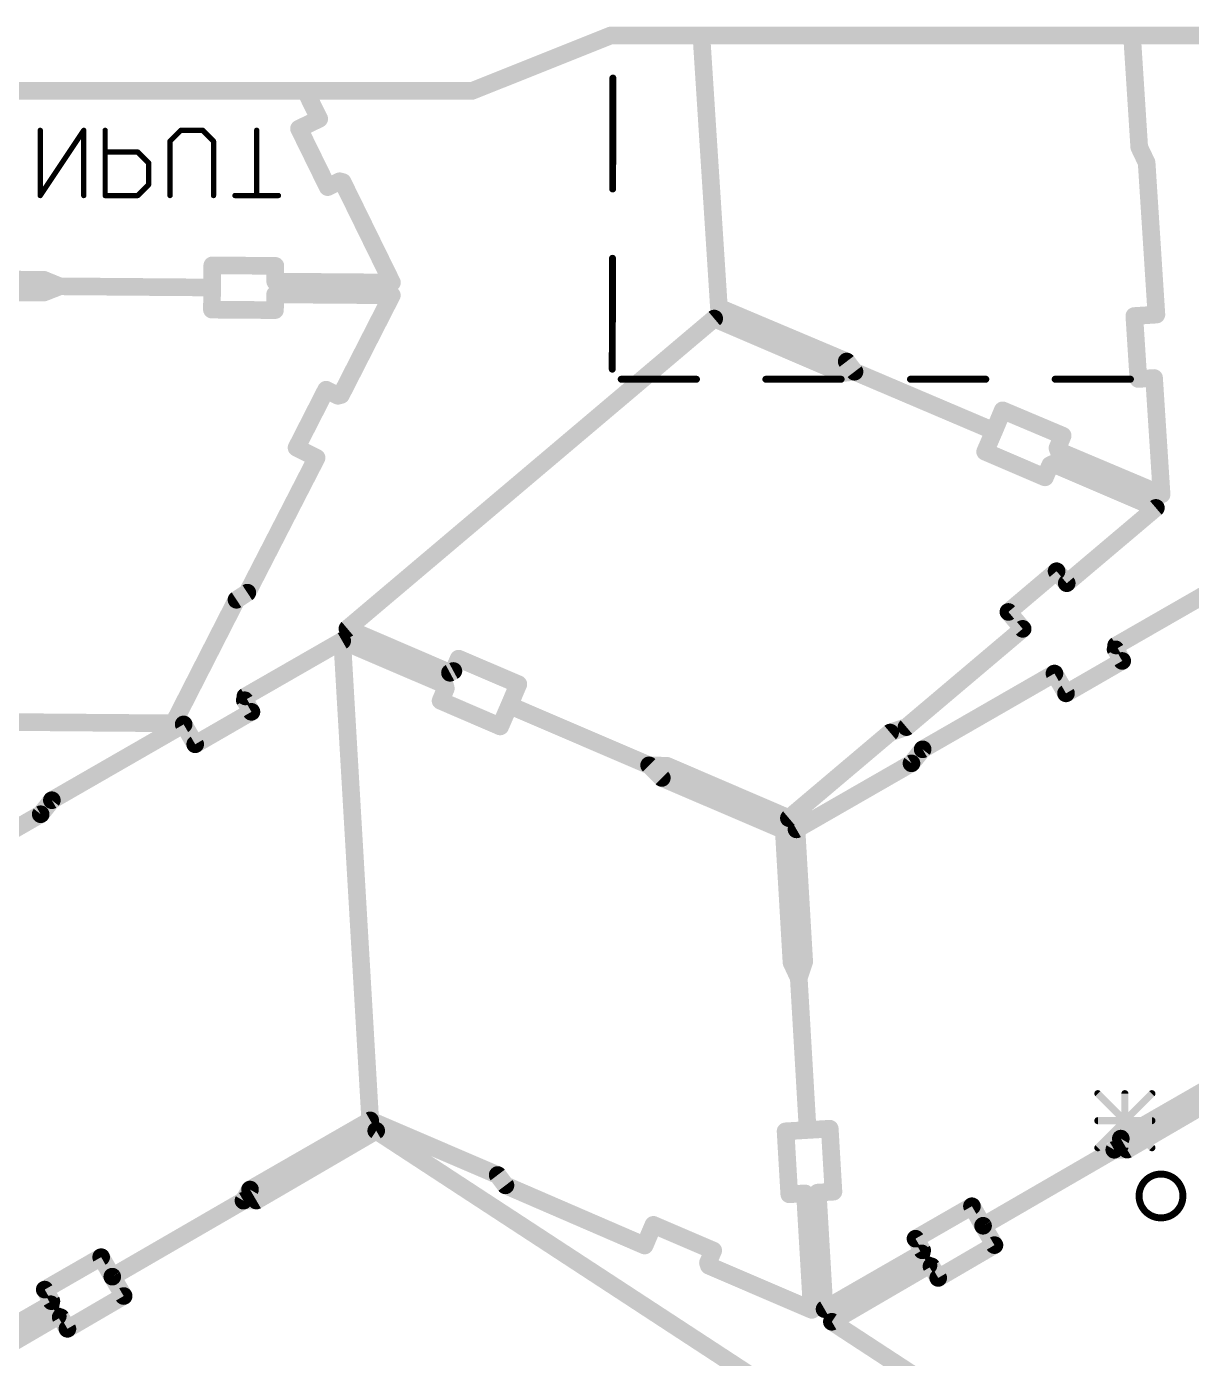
# Model space of a CAD drawing. Extents: x -0.1 to 87.3, y -0.2 to 54.9.
# Drawn here: x 37.15 to 53.95, y 35.63 to 54.83 of the extents above; entities that cross this region are included whole.
import ezdxf

# ---------------------------------------------------------------- set-up
doc = ezdxf.new("R2010")
doc.units = 0
doc.layers.add('115', color=53, linetype='CONTINUOUS')

msp = doc.modelspace()

# ---------------------------------------------------------------- linework, layer by layer
at = {"layer": '115'}
for points, const_width in [([(45.575, 54.7), (43.575, 53.9)], 0.254), ([(46.8817, 54.7), (45.575, 54.7)], 0.254), ([(46.8817, 54.7), (47.1343, 50.7771)], 0.254), ([(53.0902, 54.7), (46.8817, 54.7)], 0.254), ([(61.2881, 54.7), (53.0902, 54.7)], 0.254), ([(53.1939, 53.0888), (53.0902, 54.7)], 0.254), ([(34.0595, 53.9), (41.1734, 53.9)], 0.254), ([(43.575, 53.9), (41.1734, 53.9)], 0.254), ([(41.1734, 53.9), (41.3723, 53.4975)], 0.254), ([(45.6056, 54.0859), (45.6022, 52.4871)], 0.1), ([(41.3723, 53.4975), (41.0808, 53.356)], 0.254), ([(41.0808, 53.356), (41.494, 52.5132)], 0.254), ([(37.3503, 53.3322), (37.3503, 52.3916)], 0.0762), ([(37.3503, 52.3916), (37.9773, 53.3322)], 0.0762), ([(37.9773, 53.3322), (37.9773, 52.3916)], 0.0762), ([(38.2858, 53.3322), (38.2858, 52.3916)], 0.0762), ([(39.2213, 53.1754), (39.3781, 53.3322)], 0.0762), ([(39.2213, 52.3916), (39.2213, 53.1754)], 0.0762), ([(39.3781, 53.3322), (39.6916, 53.3322)], 0.0762), ([(39.6916, 53.3322), (39.8484, 53.1754)], 0.0762), ([(39.8484, 53.1754), (39.8484, 52.3916)], 0.0762), ([(40.4704, 53.3322), (40.4704, 52.3916)], 0.0762), ([(53.3005, 52.8651), (53.1939, 53.0888)], 0.254), ([(38.7561, 53.0186), (38.2858, 53.0186)], 0.0762), ([(38.9129, 52.8619), (38.7561, 53.0186)], 0.0762), ([(38.9129, 52.5483), (38.9129, 52.8619)], 0.0762), ([(53.4415, 50.6751), (53.3005, 52.8651)], 0.254), ([(41.494, 52.5132), (41.6671, 52.5981)], 0.254), ([(41.6671, 52.5981), (41.7102, 52.5863)], 0.254), ([(41.7102, 52.5863), (42.4205, 51.1375)], 0.254), ([(38.2858, 52.3916), (38.7561, 52.3916)], 0.0762), ([(38.7561, 52.3916), (38.9129, 52.5483)], 0.0762), ([(40.1568, 52.3916), (40.7839, 52.3916)], 0.0762), ([(39.8301, 51.3848), (39.8276, 51.0657)], 0.254), ([(40.7396, 51.3777), (39.8301, 51.3848)], 0.254), ([(40.7378, 51.1508), (40.7396, 51.3777)], 0.254), ([(45.6001, 51.4871), (45.5967, 49.8882)], 0.1), ([(37.4038, 51.1766), (35.492, 51.1915)], 0.254), ([(37.6331, 51.0828), (37.4038, 51.1766)], 0.254), ([(42.4205, 51.1375), (40.7378, 51.1508)], 0.254), ([(37.4024, 50.9926), (35.4905, 51.0075)], 0.254), ([(37.6331, 51.0828), (37.4024, 50.9926)], 0.254), ([(39.8276, 51.0657), (37.6331, 51.0828)], 0.254), ([(39.8251, 50.7466), (39.8276, 51.0657)], 0.254), ([(40.7364, 50.9664), (40.7346, 50.7395)], 0.254), ([(42.4191, 50.9535), (40.7364, 50.9664)], 0.254), ([(41.6862, 49.5159), (42.4191, 50.9535)], 0.254), ([(47.1343, 50.7771), (48.9763, 49.9997)], 0.254), ([(40.7346, 50.7395), (39.8251, 50.7466)], 0.254), ([(41.7781, 46.1466), (47.0667, 50.6184)], 0.254), ([(47.0667, 50.6184), (48.9041, 49.8302)], 0.254), ([(53.123, 50.6546), (53.4415, 50.6751)], 0.254), ([(53.1814, 49.7469), (53.123, 50.6546)], 0.254), ([(48.9763, 49.9997), (49.0895, 49.8514)], 0.254), ([(48.9041, 49.8302), (49.0895, 49.8514)], 0.254), ([(49.0895, 49.8514), (51.1008, 48.9956)], 0.254), ([(45.7253, 49.7427), (46.8107, 49.7429)], 0.1), ([(47.8107, 49.7431), (48.8961, 49.7433)], 0.1), ([(49.8961, 49.7435), (50.9816, 49.7438)], 0.1), ([(51.9816, 49.744), (53.067, 49.7442)], 0.1), ([(53.4079, 49.7615), (53.1814, 49.7469)], 0.254), ([(53.5162, 48.0823), (53.4079, 49.7615)], 0.254), ([(41.0449, 48.7561), (41.4712, 49.5923)], 0.254), ([(41.4712, 49.5923), (41.643, 49.5047)], 0.254), ([(41.643, 49.5047), (41.6862, 49.5159)], 0.254), ([(51.1008, 48.9956), (51.2256, 49.2946)], 0.254), ([(51.2256, 49.2946), (52.0903, 48.9297)], 0.254), ([(51.1008, 48.9956), (50.9719, 48.6983)], 0.254), ([(52.0903, 48.9297), (52.0153, 48.752)], 0.254), ([(41.3342, 48.6101), (41.0449, 48.7561)], 0.254), ([(50.9719, 48.6983), (51.8344, 48.3283)], 0.254), ([(52.0153, 48.752), (52.0296, 48.7097)], 0.254), ([(52.0296, 48.7097), (53.5162, 48.0823)], 0.254), ([(40.3357, 46.6657), (41.3342, 48.6101)], 0.254), ([(51.8344, 48.3283), (51.9105, 48.5055)], 0.254), ([(51.9105, 48.5055), (51.9508, 48.5246)], 0.254), ([(51.9508, 48.5246), (53.4337, 47.8884)], 0.254), ([(53.4337, 47.8884), (52.1486, 46.8021)], 0.254), ([(52.0021, 46.9754), (51.3076, 46.3881)], 0.254), ([(52.1486, 46.8021), (52.0021, 46.9754)], 0.254), ([(39.2716, 44.7822), (40.1797, 46.5634)], 0.254), ([(40.1797, 46.5634), (40.3357, 46.6657)], 0.254), ([(52.8609, 45.9041), (54.2568, 46.7057)], 0.254), ([(51.3076, 46.3881), (51.5136, 46.1444)], 0.254), ([(40.3071, 45.1701), (41.703, 45.9717)], 0.254), ([(43.1829, 45.3382), (41.703, 45.9717)], 0.254), ([(41.703, 45.9717), (42.1073, 39.0576)], 0.254), ([(43.2569, 45.5108), (41.7781, 46.1466)], 0.254), ([(51.5136, 46.1444), (49.8378, 44.7274)], 0.254), ([(52.8526, 45.8489), (52.8609, 45.9041)], 0.254), ([(52.9488, 45.6817), (52.8526, 45.8489)], 0.254), ([(43.3821, 45.7145), (43.306, 45.5373)], 0.254), ([(44.2428, 45.3467), (43.3821, 45.7145)], 0.254), ([(52.138, 45.2139), (52.9488, 45.6817)], 0.254), ([(43.306, 45.5373), (43.2569, 45.5108)], 0.254), ([(50.0713, 44.4076), (51.9715, 45.5008)], 0.254), ([(51.9715, 45.5008), (52.138, 45.2139)], 0.254), ([(43.1215, 45.1071), (43.1976, 45.2844)], 0.254), ([(43.1976, 45.2844), (43.1829, 45.3382)], 0.254), ([(44.1132, 45.0413), (44.2428, 45.3467)], 0.254), ([(40.2988, 45.1149), (40.3071, 45.1701)], 0.254), ([(40.3949, 44.9477), (40.2988, 45.1149)], 0.254), ([(43.9812, 44.7369), (43.1215, 45.1071)], 0.254), ([(44.1132, 45.0413), (43.9812, 44.7369)], 0.254), ([(46.1278, 44.177), (44.1132, 45.0413)], 0.254), ([(32.346, 44.8362), (39.2716, 44.7822)], 0.254), ([(39.5842, 44.4798), (40.3949, 44.9477)], 0.254), ([(37.5175, 43.6736), (39.4177, 44.7668)], 0.254), ([(39.4177, 44.7668), (39.5842, 44.4798)], 0.254), ([(49.6028, 44.6492), (48.1428, 43.4148)], 0.254), ([(49.8378, 44.7274), (49.6028, 44.6492)], 0.254), ([(49.9104, 44.2052), (50.0713, 44.4076)], 0.254), ([(46.3113, 43.9948), (46.1278, 44.177)], 0.254), ([(46.3863, 44.1697), (46.1278, 44.177)], 0.254), ([(48.1428, 43.4148), (46.3863, 44.1697)], 0.254), ([(48.2525, 43.253), (49.9104, 44.2052)], 0.254), ([(48.0688, 43.2422), (46.3113, 43.9948)], 0.254), ([(37.3566, 43.4712), (37.5175, 43.6736)], 0.254), ([(35.6987, 42.519), (37.3566, 43.4712)], 0.254), ([(48.1804, 41.3336), (48.0688, 43.2422)], 0.254), ([(48.3641, 41.3444), (48.2525, 43.253)], 0.254), ([(48.2857, 41.1094), (48.1804, 41.3336)], 0.254), ([(48.2857, 41.1094), (48.3641, 41.3444)], 0.254), ([(48.4138, 38.9185), (48.2857, 41.1094)], 0.254), ([(54.6611, 39.7916), (52.9281, 38.7947)], 0.254), ([(54.7475, 39.6424), (53.0204, 38.6353)], 0.254), ([(52.5971, 39.4428), (53.3766, 38.6632)], 0.1016), ([(52.5971, 38.6632), (53.3766, 39.4428)], 0.1016), ([(52.9868, 38.6632), (52.9868, 39.4428)], 0.1016), ([(42.1073, 39.0576), (40.3743, 38.0607)], 0.254), ([(42.1073, 39.0576), (43.9447, 38.2694)], 0.254), ([(42.1937, 38.9084), (40.4666, 37.9013)], 0.254), ([(47.9899, 35.1174), (42.1937, 38.9084)], 0.254), ([(48.0952, 38.8999), (48.4138, 38.9185)], 0.254), ([(48.1483, 37.9919), (48.0952, 38.8999)], 0.254), ([(48.7324, 38.9372), (48.4138, 38.9185)], 0.254), ([(48.7855, 38.0292), (48.7324, 38.9372)], 0.254), ([(52.5971, 39.053), (53.3766, 39.053)], 0.1016), ([(52.9281, 38.7947), (52.8338, 38.6336)], 0.254), ([(52.8338, 38.6336), (50.9424, 37.5381)], 0.254), ([(53.0204, 38.6353), (52.8338, 38.6336)], 0.254), ([(43.9447, 38.2694), (44.0571, 38.1205)], 0.254), ([(44.0571, 38.1205), (46.0633, 37.2528)], 0.254), ([(40.28, 37.8996), (38.3886, 36.8041)], 0.254), ([(40.3743, 38.0607), (40.28, 37.8996)], 0.254), ([(40.4666, 37.9013), (40.28, 37.8996)], 0.254), ([(48.3748, 38.0052), (48.1483, 37.9919)], 0.254), ([(48.4733, 36.3253), (48.3748, 38.0052)], 0.254), ([(48.559, 38.0159), (48.7855, 38.0292)], 0.254), ([(48.6569, 36.336), (48.559, 38.0159)], 0.254), ([(50.782, 37.8196), (49.9684, 37.3516)], 0.254), ([(50.9424, 37.5381), (50.782, 37.8196)], 0.254), ([(46.0633, 37.2528), (46.1898, 37.5511)], 0.254), ([(46.1898, 37.5511), (47.0524, 37.1811)], 0.254), ([(50.9424, 37.5381), (51.1068, 37.2589)], 0.254), ([(49.9684, 37.3516), (50.0646, 37.1844)], 0.254), ([(47.0524, 37.1811), (46.9763, 37.0038)], 0.254), ([(50.0556, 37.1407), (48.6569, 36.336)], 0.254), ([(50.0646, 37.1844), (50.0556, 37.1407)], 0.254), ([(51.1068, 37.2589), (50.296, 36.7861)], 0.254), ([(38.2281, 37.0856), (37.4146, 36.6176)], 0.254), ([(38.3886, 36.8041), (38.2281, 37.0856)], 0.254), ([(46.9763, 37.0038), (46.9903, 36.9614)], 0.254), ([(46.9903, 36.9614), (48.4733, 36.3253)], 0.254), ([(50.1564, 36.9666), (48.7625, 36.1538)], 0.254), ([(50.1988, 36.9527), (50.1564, 36.9666)], 0.254), ([(50.296, 36.7861), (50.1988, 36.9527)], 0.254), ([(38.3886, 36.8041), (38.5529, 36.5249)], 0.254), ([(37.4146, 36.6176), (37.5108, 36.4504)], 0.254), ([(37.5018, 36.4067), (36.1031, 35.602)], 0.254), ([(37.5108, 36.4504), (37.5018, 36.4067)], 0.254), ([(38.5529, 36.5249), (37.7421, 36.0521)], 0.254), ([(37.6026, 36.2326), (36.2087, 35.4198)], 0.254), ([(37.645, 36.2187), (37.6026, 36.2326)], 0.254), ([(37.7421, 36.0521), (37.645, 36.2187)], 0.254), ([(48.7625, 36.1538), (50.1709, 35.2329)], 0.254)]:
    msp.add_lwpolyline(points, dxfattribs=dict(at, const_width=const_width))
for points, const_width in [([(45.575, 54.7635, 1), (45.575, 54.6365)], 0.127), ([(45.5986, 54.641, 1), (45.5514, 54.759)], 0.127), ([(46.8817, 54.7635, 1), (46.8817, 54.6365)], 0.127), ([(46.9451, 54.7041, 1), (46.8184, 54.6959)], 0.127), ([(46.8817, 54.6365, 1), (46.8817, 54.7635)], 0.127), ([(53.0902, 54.7635, 1), (53.0902, 54.6365)], 0.127), ([(53.1536, 54.7041, 1), (53.0268, 54.6959)], 0.127), ([(53.0902, 54.6365, 1), (53.0902, 54.7635)], 0.127), ([(41.1734, 53.9635, 1), (41.1734, 53.8365)], 0.127), ([(41.2304, 53.9281, 1), (41.1165, 53.8719)], 0.127), ([(41.1734, 53.8365, 1), (41.1734, 53.9635)], 0.127), ([(43.5514, 53.959, 1), (43.5986, 53.841)], 0.127), ([(43.575, 53.8365, 1), (43.575, 53.9635)], 0.127), ([(45.6306, 54.0859, 1), (45.5806, 54.086)], 0.05), ([(41.3153, 53.4693, 1), (41.4292, 53.5256)], 0.127), ([(41.4, 53.4403, 1), (41.3446, 53.5546)], 0.127), ([(41.1378, 53.3839, 1), (41.0238, 53.328)], 0.127), ([(41.0531, 53.4131, 1), (41.1085, 53.2988)], 0.127), ([(37.3693, 53.3322, 1), (37.3312, 53.3322)], 0.0381), ([(37.9964, 53.3322, 1), (37.9583, 53.3322)], 0.0381), ([(37.9932, 53.3216, 1), (37.9615, 53.3427)], 0.0381), ([(38.3048, 53.3322, 1), (38.2667, 53.3322)], 0.0381), ([(39.2078, 53.1889, 1), (39.2348, 53.1619)], 0.0381), ([(39.2404, 53.1754, 1), (39.2023, 53.1754)], 0.0381), ([(39.3781, 53.3512, 1), (39.3781, 53.3131)], 0.0381), ([(39.3916, 53.3187, 1), (39.3646, 53.3456)], 0.0381), ([(39.7051, 53.3456, 1), (39.6781, 53.3187)], 0.0381), ([(39.6916, 53.3131, 1), (39.6916, 53.3512)], 0.0381), ([(39.8674, 53.1754, 1), (39.8293, 53.1754)], 0.0381), ([(39.8349, 53.1619, 1), (39.8619, 53.1889)], 0.0381), ([(40.4894, 53.3322, 1), (40.4513, 53.3322)], 0.0381), ([(53.2512, 53.1161, 1), (53.1366, 53.0614)], 0.127), ([(38.2858, 53.0377, 1), (38.2858, 52.9996)], 0.0381), ([(38.7696, 53.0321, 1), (38.7426, 53.0052)], 0.0381), ([(38.7561, 52.9996, 1), (38.7561, 53.0377)], 0.0381), ([(53.1305, 53.0847, 1), (53.2573, 53.0928)], 0.127), ([(38.9319, 52.8619, 1), (38.8938, 52.8619)], 0.0381), ([(38.8994, 52.8484, 1), (38.9263, 52.8753)], 0.0381), ([(53.3639, 52.8692, 1), (53.2371, 52.8611)], 0.127), ([(53.2432, 52.8378, 1), (53.3578, 52.8925)], 0.127), ([(41.466, 52.5702, 1), (41.5219, 52.4562)], 0.127), ([(41.684, 52.6593, 1), (41.6503, 52.5369)], 0.127), ([(41.6951, 52.5411, 1), (41.6392, 52.6551)], 0.127), ([(41.7672, 52.6142, 1), (41.6532, 52.5583)], 0.127), ([(41.6933, 52.5251, 1), (41.727, 52.6475)], 0.127), ([(37.3344, 52.4021, 1), (37.3661, 52.381)], 0.0381), ([(38.2858, 52.4106, 1), (38.2858, 52.3725)], 0.0381), ([(38.7426, 52.405, 1), (38.7696, 52.3781)], 0.0381), ([(38.7561, 52.3725, 1), (38.7561, 52.4106)], 0.0381), ([(38.8938, 52.5483, 1), (38.9319, 52.5483)], 0.0381), ([(38.9263, 52.5349, 1), (38.8994, 52.5618)], 0.0381), ([(40.1568, 52.4106, 1), (40.1568, 52.3725)], 0.0381), ([(40.7839, 52.3725, 1), (40.7839, 52.4106)], 0.0381), ([(41.437, 52.4853, 1), (41.551, 52.5412)], 0.127), ([(45.5772, 52.4871, 1), (45.6272, 52.487)], 0.05), ([(37.3312, 52.3916, 1), (37.3693, 52.3916)], 0.0381), ([(37.9583, 52.3916, 1), (37.9964, 52.3916)], 0.0381), ([(38.2667, 52.3916, 1), (38.3048, 52.3916)], 0.0381), ([(39.2023, 52.3916, 1), (39.2404, 52.3916)], 0.0381), ([(39.8293, 52.3916, 1), (39.8674, 52.3916)], 0.0381), ([(40.4513, 52.3916, 1), (40.4894, 52.3916)], 0.0381), ([(39.8306, 51.4483, 1), (39.8296, 51.3213)], 0.127), ([(39.8936, 51.3843, 1), (39.7666, 51.3853)], 0.127), ([(40.8031, 51.3772, 1), (40.6761, 51.3782)], 0.127), ([(40.7391, 51.3142, 1), (40.7401, 51.4412)], 0.127), ([(45.6251, 51.487, 1), (45.5751, 51.4871)], 0.05), ([(37.4278, 51.2354, 1), (37.3798, 51.1178)], 0.127), ([(37.4033, 51.1131, 1), (37.4043, 51.2401)], 0.127), ([(40.7383, 51.2143, 1), (40.7373, 51.0873)], 0.127), ([(37.3792, 51.0517, 1), (37.4255, 50.9334)], 0.127), ([(37.4019, 50.9291, 1), (37.4029, 51.0561)], 0.127), ([(37.6336, 51.1463, 1), (37.6326, 51.0193)], 0.127), ([(37.609, 51.024, 1), (37.6571, 51.1416)], 0.127), ([(37.6562, 51.0236, 1), (37.61, 51.1419)], 0.127), ([(39.8911, 51.0652, 1), (39.7641, 51.0662)], 0.127), ([(39.7641, 51.0662, 1), (39.8911, 51.0652)], 0.127), ([(39.8271, 51.0022, 1), (39.8281, 51.1292)], 0.127), ([(40.7999, 50.9659, 1), (40.6729, 50.9668)], 0.127), ([(40.7369, 51.0298, 1), (40.7359, 50.9029)], 0.127), ([(40.6743, 51.1513, 1), (40.8013, 51.1503)], 0.127), ([(42.4757, 50.9246, 1), (42.3625, 50.9823)], 0.127), ([(42.3635, 51.1095, 1), (42.4775, 51.1654)], 0.127), ([(42.4186, 50.89, 1), (42.4196, 51.017)], 0.127), ([(42.42, 51.074, 1), (42.421, 51.2009)], 0.127), ([(47.159, 50.8356, 1), (47.1096, 50.7186)], 0.127), ([(39.8256, 50.8101, 1), (39.8246, 50.6831)], 0.127), ([(39.7616, 50.7471, 1), (39.8886, 50.7461)], 0.127), ([(40.6711, 50.74, 1), (40.7981, 50.739)], 0.127), ([(40.7341, 50.676, 1), (40.7351, 50.803)], 0.127), ([(47.0918, 50.6768, 1), (47.0417, 50.5601)], 0.127), ([(47.1078, 50.5699, 1), (47.0257, 50.6669)], 0.127), ([(47.0709, 50.773, 1), (47.1976, 50.7812)], 0.127), ([(53.1864, 50.6587, 1), (53.0596, 50.6505)], 0.127), ([(53.1189, 50.718, 1), (53.1271, 50.5912)], 0.127), ([(53.3781, 50.671, 1), (53.5048, 50.6792)], 0.127), ([(53.4455, 50.6117, 1), (53.4374, 50.7385)], 0.127), ([(49.0267, 50.0382, 1), (48.9258, 49.9611)], 0.127), ([(48.9516, 49.9412, 1), (49.001, 50.0582)], 0.127), ([(48.8969, 49.8933, 1), (48.9114, 49.7671)], 0.127), ([(48.8791, 49.7718, 1), (48.9292, 49.8886)], 0.127), ([(49.1144, 49.9098, 1), (49.0646, 49.793)], 0.127), ([(49.039, 49.8129, 1), (49.14, 49.8899)], 0.127), ([(49.0967, 49.7883, 1), (49.0823, 49.9145)], 0.127), ([(45.5717, 49.8883, 1), (45.6217, 49.8882)], 0.05), ([(45.7253, 49.7677, 1), (45.7253, 49.7177)], 0.05), ([(46.8107, 49.7179, 1), (46.8107, 49.7679)], 0.05), ([(47.8107, 49.7681, 1), (47.8107, 49.7181)], 0.05), ([(48.8962, 49.7183, 1), (48.8961, 49.7683)], 0.05), ([(49.8961, 49.7685, 1), (49.8962, 49.7185)], 0.05), ([(50.9816, 49.7188, 1), (50.9816, 49.7687)], 0.05), ([(51.9816, 49.769, 1), (51.9816, 49.719)], 0.05), ([(53.067, 49.7192, 1), (53.067, 49.7692)], 0.05), ([(53.1774, 49.8103, 1), (53.1855, 49.6835)], 0.127), ([(53.1181, 49.7428, 1), (53.2448, 49.751)], 0.127), ([(53.4712, 49.7656, 1), (53.3445, 49.7574)], 0.127), ([(53.4119, 49.6981, 1), (53.4038, 49.8249)], 0.127), ([(41.5, 49.6489, 1), (41.4424, 49.5357)], 0.127), ([(41.5278, 49.5635, 1), (41.4146, 49.6211)], 0.127), ([(41.6271, 49.5662, 1), (41.6589, 49.4432)], 0.127), ([(41.6142, 49.4481, 1), (41.6719, 49.5613)], 0.127), ([(41.6297, 49.5447, 1), (41.7428, 49.487)], 0.127), ([(41.7021, 49.4544, 1), (41.6703, 49.5774)], 0.127), ([(51.2503, 49.3531, 1), (51.2009, 49.2361)], 0.127), ([(51.2842, 49.2701, 1), (51.167, 49.3191)], 0.127), ([(51.0422, 49.02, 1), (51.1594, 48.9711)], 0.127), ([(51.159, 48.9703, 1), (51.0425, 49.0209)], 0.127), ([(51.0759, 48.9372, 1), (51.1256, 49.054)], 0.127), ([(52.1488, 48.905, 1), (52.0318, 48.9543)], 0.127), ([(52.0656, 48.8711, 1), (52.115, 48.9882)], 0.127), ([(41.0735, 48.8128, 1), (41.0163, 48.6994)], 0.127), ([(40.9883, 48.7849, 1), (41.1015, 48.7273)], 0.127), ([(50.9969, 48.7567, 1), (50.9468, 48.64)], 0.127), ([(50.9136, 48.7236, 1), (51.0301, 48.6731)], 0.127), ([(52.0755, 48.7722, 1), (51.9551, 48.7317)], 0.127), ([(51.9568, 48.7766, 1), (52.0738, 48.7273)], 0.127), ([(52.0543, 48.7682, 1), (52.0049, 48.6512)], 0.127), ([(51.9694, 48.6894, 1), (52.0897, 48.7299)], 0.127), ([(41.3906, 48.5811, 1), (41.2777, 48.6391)], 0.127), ([(41.3055, 48.5534, 1), (41.3628, 48.6668)], 0.127), ([(51.8833, 48.563, 1), (51.9376, 48.4481)], 0.127), ([(51.9688, 48.4805, 1), (51.8521, 48.5306)], 0.127), ([(51.9758, 48.583, 1), (51.9258, 48.4662)], 0.127), ([(51.9779, 48.4672, 1), (51.9237, 48.582)], 0.127), ([(51.7761, 48.3533, 1), (51.8928, 48.3033)], 0.127), ([(51.8094, 48.2699, 1), (51.8595, 48.3867)], 0.127), ([(53.4915, 48.0237, 1), (53.5409, 48.1408)], 0.127), ([(53.4747, 47.84, 1), (53.3927, 47.9369)], 0.127), ([(53.4087, 47.8301, 1), (53.4588, 47.9468)], 0.127), ([(53.4528, 48.0782, 1), (53.5796, 48.0863)], 0.127), ([(52.0506, 47.0164, 1), (51.9536, 46.9344)], 0.127), ([(52.0431, 46.9269, 1), (51.9611, 47.0239)], 0.127), ([(52.1076, 46.8506, 1), (52.1896, 46.7536)], 0.127), ([(52.1001, 46.7611, 1), (52.1971, 46.8431)], 0.127), ([(40.1448, 46.6165, 1), (40.2145, 46.5103)], 0.127), ([(40.2362, 46.5346, 1), (40.1231, 46.5922)], 0.127), ([(40.2792, 46.6947, 1), (40.3922, 46.6367)], 0.127), ([(40.3705, 46.6126, 1), (40.3009, 46.7188)], 0.127), ([(51.356, 46.4291, 1), (51.2591, 46.3471)], 0.127), ([(51.2666, 46.4366, 1), (51.3486, 46.3396)], 0.127), ([(41.728, 46.0301, 1), (41.678, 45.9133)], 0.127), ([(41.7664, 45.9754, 1), (41.6396, 45.968)], 0.127), ([(41.7347, 45.9166, 1), (41.6714, 46.0268)], 0.127), ([(41.737, 46.1951, 1), (41.8191, 46.0981)], 0.127), ([(41.8031, 46.2049, 1), (41.753, 46.0882)], 0.127), ([(51.4651, 46.1034, 1), (51.5621, 46.1854)], 0.127), ([(51.5546, 46.0959, 1), (51.4726, 46.1929)], 0.127), ([(52.9076, 45.8806, 1), (52.7975, 45.8172)], 0.127), ([(52.7898, 45.8583, 1), (52.9154, 45.8395)], 0.127), ([(52.8292, 45.9592, 1), (52.8925, 45.849)], 0.127), ([(52.9237, 45.8947, 1), (52.7981, 45.9135)], 0.127), ([(43.407, 45.7729, 1), (43.3571, 45.6561)], 0.127), ([(43.4404, 45.6895, 1), (43.3237, 45.7395)], 0.127), ([(52.8937, 45.6501, 1), (53.0038, 45.7134)], 0.127), ([(52.9805, 45.6267, 1), (52.917, 45.7367)], 0.127), ([(43.2268, 45.5667, 1), (43.287, 45.4549)], 0.127), ([(43.2318, 45.4524, 1), (43.282, 45.5691)], 0.127), ([(43.2477, 45.5623, 1), (43.3644, 45.5122)], 0.127), ([(43.3362, 45.4814, 1), (43.2759, 45.5931)], 0.127), ([(52.0264, 45.5326, 1), (51.9166, 45.4689)], 0.127), ([(52.0032, 45.4457, 1), (51.9399, 45.5558)], 0.127), ([(43.2442, 45.3549, 1), (43.1216, 45.3216)], 0.127), ([(43.1363, 45.2677, 1), (43.2588, 45.3011)], 0.127), ([(43.2559, 45.2593, 1), (43.1392, 45.3094)], 0.127), ([(43.1579, 45.2799, 1), (43.2079, 45.3966)], 0.127), ([(44.3012, 45.3218, 1), (44.1843, 45.3715)], 0.127), ([(44.2178, 45.2883, 1), (44.2677, 45.405)], 0.127), ([(52.1063, 45.2689, 1), (52.1698, 45.1589)], 0.127), ([(40.3538, 45.1466, 1), (40.2437, 45.0832)], 0.127), ([(40.236, 45.1243, 1), (40.3616, 45.1055)], 0.127), ([(40.2754, 45.2252, 1), (40.3387, 45.115)], 0.127), ([(40.3699, 45.1607, 1), (40.2443, 45.1795)], 0.127), ([(43.1466, 45.1655, 1), (43.0964, 45.0488)], 0.127), ([(43.0632, 45.1322, 1), (43.1799, 45.0821)], 0.127), ([(44.1382, 45.0996, 1), (44.0882, 44.9829)], 0.127), ([(44.0547, 45.0661, 1), (44.1716, 45.0165)], 0.127), ([(44.1715, 45.016, 1), (44.0549, 45.0666)], 0.127), ([(52.0831, 45.182, 1), (52.193, 45.2457)], 0.127), ([(40.3399, 44.9161, 1), (40.45, 44.9794)], 0.127), ([(40.4267, 44.8927, 1), (40.3632, 45.0027)], 0.127), ([(39.215, 44.811, 1), (39.3282, 44.7534)], 0.127), ([(39.2711, 44.7187, 1), (39.2721, 44.8457)], 0.127), ([(39.4726, 44.7986, 1), (39.3628, 44.7349)], 0.127), ([(39.4494, 44.7117, 1), (39.386, 44.8218)], 0.127), ([(43.923, 44.7622, 1), (44.0395, 44.7117)], 0.127), ([(43.9561, 44.6786, 1), (44.0063, 44.7953)], 0.127), ([(49.5827, 44.7094, 1), (49.6228, 44.5889)], 0.127), ([(49.6438, 44.6007, 1), (49.5618, 44.6977)], 0.127), ([(49.7968, 44.7759, 1), (49.8788, 44.679)], 0.127), ([(49.8579, 44.6672, 1), (49.8177, 44.7877)], 0.127), ([(39.5525, 44.5348, 1), (39.616, 44.4249)], 0.127), ([(39.5293, 44.448, 1), (39.6392, 44.5117)], 0.127), ([(50.0397, 44.4627, 1), (50.103, 44.3526)], 0.127), ([(50.121, 44.3681, 1), (50.0216, 44.4471)], 0.127), ([(46.1296, 44.2405, 1), (46.126, 44.1136)], 0.127), ([(46.1726, 44.2221, 1), (46.0831, 44.132)], 0.127), ([(46.1028, 44.1187, 1), (46.1529, 44.2354)], 0.127), ([(46.4114, 44.228, 1), (46.3612, 44.1113)], 0.127), ([(46.3845, 44.1062, 1), (46.3881, 44.2332)], 0.127), ([(49.8607, 44.2448, 1), (49.9601, 44.1657)], 0.127), ([(49.942, 44.1502, 1), (49.8788, 44.2603)], 0.127), ([(46.3363, 44.0532, 1), (46.2863, 43.9364)], 0.127), ([(46.2665, 43.9497, 1), (46.356, 44.0399)], 0.127), ([(37.4859, 43.7286, 1), (37.5492, 43.6186)], 0.127), ([(37.5672, 43.6341, 1), (37.4678, 43.7131)], 0.127), ([(37.3882, 43.4162, 1), (37.3249, 43.5263)], 0.127), ([(37.3069, 43.5108, 1), (37.4063, 43.4317)], 0.127), ([(48.1018, 43.4632, 1), (48.1838, 43.3663)], 0.127), ([(48.1178, 43.3564, 1), (48.1679, 43.4731)], 0.127), ([(48.1322, 43.2459, 1), (48.0054, 43.2385)], 0.127), ([(48.0438, 43.1839, 1), (48.0938, 43.3006)], 0.127), ([(48.3159, 43.2567, 1), (48.1891, 43.2493)], 0.127), ([(48.2209, 43.308, 1), (48.2841, 43.1979)], 0.127), ([(48.2379, 41.3606, 1), (48.1229, 41.3066)], 0.127), ([(48.117, 41.3299, 1), (48.2438, 41.3373)], 0.127), ([(48.3007, 41.3407, 1), (48.4275, 41.3481)], 0.127), ([(48.4243, 41.3243, 1), (48.3039, 41.3645)], 0.127), ([(48.3491, 41.1131, 1), (48.2223, 41.1057)], 0.127), ([(48.2255, 41.1295, 1), (48.3459, 41.0893)], 0.127), ([(48.2282, 41.0824, 1), (48.3432, 41.1364)], 0.127), ([(52.615, 39.4608, 1), (52.5791, 39.4248)], 0.0508), ([(53.0122, 39.4428, 1), (52.9614, 39.4428)], 0.0508), ([(53.3946, 39.4248, 1), (53.3587, 39.4608)], 0.0508), ([(42.1323, 39.116, 1), (42.0823, 38.9993)], 0.127), ([(42.139, 39.0026, 1), (42.0756, 39.1127)], 0.127), ([(42.0439, 39.0539, 1), (42.1707, 39.0613)], 0.127), ([(42.2285, 38.9616, 1), (42.159, 38.8553)], 0.127), ([(42.2257, 38.8536, 1), (42.1617, 38.9633)], 0.127), ([(48.1586, 38.9036, 1), (48.0318, 38.8962)], 0.127), ([(48.0915, 38.9633, 1), (48.0989, 38.8365)], 0.127), ([(48.4101, 38.9819, 1), (48.4175, 38.8551)], 0.127), ([(48.3504, 38.9148, 1), (48.4772, 38.9222)], 0.127), ([(48.4175, 38.8551, 1), (48.4101, 38.9819)], 0.127), ([(48.7958, 38.9409, 1), (48.669, 38.9335)], 0.127), ([(48.7361, 38.8738, 1), (48.7287, 39.0006)], 0.127), ([(52.5971, 39.0784, 1), (52.5971, 39.0276)], 0.0508), ([(53.3766, 39.0276, 1), (53.3766, 39.0784)], 0.0508), ([(52.8964, 38.8497, 1), (52.9597, 38.7396)], 0.127), ([(52.9829, 38.7626, 1), (52.8733, 38.8267)], 0.127), ([(52.5791, 38.6812, 1), (52.615, 38.6452)], 0.0508), ([(52.8333, 38.6971, 1), (52.8344, 38.5701)], 0.127), ([(52.779, 38.6657, 1), (52.8886, 38.6016)], 0.127), ([(52.8656, 38.5787, 1), (52.802, 38.6886)], 0.127), ([(52.9884, 38.6901, 1), (53.0524, 38.5804)], 0.127), ([(52.9614, 38.6632, 1), (53.0122, 38.6632)], 0.0508), ([(53.021, 38.5718, 1), (53.0198, 38.6988)], 0.127), ([(53.3587, 38.6452, 1), (53.3946, 38.6812)], 0.0508), ([(43.9954, 38.3077, 1), (43.894, 38.2312)], 0.127), ([(43.9196, 38.2111, 1), (43.9697, 38.3278)], 0.127), ([(44.0823, 38.1787, 1), (44.0319, 38.0622)], 0.127), ([(44.0064, 38.0822, 1), (44.1078, 38.1587)], 0.127), ([(53.5075, 37.6513, 1), (53.5075, 38.2837, 1), (53.5075, 37.6513)], 0.1), ([(40.2795, 37.9631, 1), (40.2806, 37.8361)], 0.127), ([(40.3118, 37.8447, 1), (40.2482, 37.9546)], 0.127), ([(40.3426, 38.1157, 1), (40.4059, 38.0056)], 0.127), ([(40.4291, 38.0286, 1), (40.3195, 38.0927)], 0.127), ([(40.4346, 37.9561, 1), (40.4986, 37.8464)], 0.127), ([(40.4671, 37.8378, 1), (40.466, 37.9648)], 0.127), ([(48.1446, 38.0553, 1), (48.152, 37.9285)], 0.127), ([(48.0849, 37.9882, 1), (48.2117, 37.9956)], 0.127), ([(48.4382, 38.0089, 1), (48.3114, 38.0014)], 0.127), ([(48.3785, 37.9418, 1), (48.3711, 38.0685)], 0.127), ([(48.5552, 38.0793, 1), (48.5627, 37.9525)], 0.127), ([(48.6223, 38.0196, 1), (48.4956, 38.0122)], 0.127), ([(48.7221, 38.0255, 1), (48.8488, 38.0329)], 0.127), ([(48.7892, 37.9658, 1), (48.7817, 38.0926)], 0.127), ([(40.2252, 37.9317, 1), (40.3348, 37.8675)], 0.127), ([(50.8371, 37.851, 1), (50.7268, 37.7882)], 0.127), ([(50.8136, 37.7646, 1), (50.7503, 37.8746)], 0.127), ([(46.2148, 37.6095, 1), (46.1648, 37.4927)], 0.127), ([(46.2483, 37.5263, 1), (46.1314, 37.5759)], 0.127), ([(50.9971, 37.5703, 1), (50.8877, 37.5059)], 0.127), ([(50.9106, 37.5931, 1), (50.9742, 37.4832)], 0.127), ([(50.0234, 37.3832, 1), (49.9134, 37.3199)], 0.127), ([(49.9367, 37.4066, 1), (50.0001, 37.2965)], 0.127), ([(50.8873, 37.5067, 1), (50.9976, 37.5696)], 0.127), ([(46.0048, 37.2776, 1), (46.1217, 37.228)], 0.127), ([(46.038, 37.1945, 1), (46.0885, 37.3111)], 0.127), ([(47.1107, 37.156, 1), (46.994, 37.2061)], 0.127), ([(47.0273, 37.1227, 1), (47.0774, 37.2394)], 0.127), ([(50.1268, 37.1716, 1), (50.0024, 37.1972)], 0.127), ([(50.0095, 37.1527, 1), (50.1196, 37.2161)], 0.127), ([(50.0873, 37.0856, 1), (50.0239, 37.1957)], 0.127), ([(51.052, 37.2267, 1), (51.1615, 37.2911)], 0.127), ([(51.1387, 37.204, 1), (51.0748, 37.3137)], 0.127), ([(38.2833, 37.117, 1), (38.173, 37.0541)], 0.127), ([(38.2598, 37.0305, 1), (38.1965, 37.1406)], 0.127), ([(47.0366, 37.0237, 1), (46.916, 36.9839)], 0.127), ([(46.918, 37.0289, 1), (47.0347, 36.9788)], 0.127), ([(47.0154, 37.0198, 1), (46.9653, 36.9031)], 0.127), ([(49.9934, 37.1534, 1), (50.1178, 37.1279)], 0.127), ([(50.1763, 37.0269, 1), (50.1365, 36.9063)], 0.127), ([(50.1884, 36.9118, 1), (50.1244, 37.0215)], 0.127), ([(50.2536, 36.9846, 1), (50.1439, 36.9207)], 0.127), ([(50.1789, 36.8924, 1), (50.2187, 37.013)], 0.127), ([(38.4433, 36.8363, 1), (38.3339, 36.7719)], 0.127), ([(38.3568, 36.859, 1), (38.4204, 36.7492)], 0.127), ([(38.3334, 36.7727, 1), (38.4438, 36.8355)], 0.127), ([(46.93, 36.9415, 1), (47.0506, 36.9814)], 0.127), ([(50.264, 36.8409, 1), (50.3279, 36.7312)], 0.127), ([(50.2411, 36.7541, 1), (50.3508, 36.818)], 0.127), ([(37.4696, 36.6492, 1), (37.3595, 36.5859)], 0.127), ([(37.3829, 36.6726, 1), (37.4463, 36.5625)], 0.127), ([(37.4396, 36.4194, 1), (37.564, 36.3939)], 0.127), ([(37.573, 36.4376, 1), (37.4486, 36.4631)], 0.127), ([(37.4557, 36.4187, 1), (37.5658, 36.4821)], 0.127), ([(37.5335, 36.3516, 1), (37.4701, 36.4617)], 0.127), ([(38.4982, 36.4927, 1), (38.6077, 36.5571)], 0.127), ([(38.5849, 36.47, 1), (38.521, 36.5797)], 0.127), ([(37.6225, 36.2929, 1), (37.5827, 36.1723)], 0.127), ([(37.6346, 36.1778, 1), (37.5706, 36.2875)], 0.127), ([(37.6998, 36.2506, 1), (37.5901, 36.1867)], 0.127), ([(37.6251, 36.1583, 1), (37.6649, 36.279)], 0.127), ([(48.4099, 36.3216, 1), (48.5366, 36.329)], 0.127), ([(48.4482, 36.2669, 1), (48.4983, 36.3837)], 0.127), ([(48.6253, 36.3911, 1), (48.6886, 36.281)], 0.127), ([(48.5935, 36.3323, 1), (48.7203, 36.3397)], 0.127), ([(37.7102, 36.1069, 1), (37.7741, 35.9972)], 0.127), ([(37.6873, 36.0201, 1), (37.797, 36.084)], 0.127), ([(48.7973, 36.2069, 1), (48.7277, 36.1006)], 0.127), ([(48.7305, 36.2086, 1), (48.7945, 36.0989)], 0.127)]:
    msp.add_lwpolyline(points, format="xyb", dxfattribs=dict(at, const_width=const_width))

doc.saveas('drawing.dxf')
